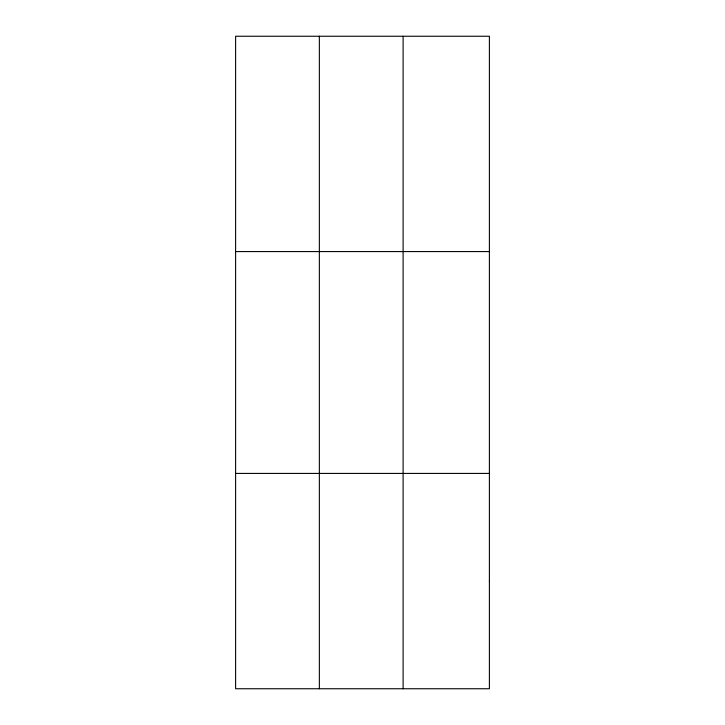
<?xml version="1.0" encoding="UTF-8"?>
<svg xmlns="http://www.w3.org/2000/svg" width="725" height="725" viewBox="0 0 725 725"><rect width="100%" height="100%" fill="white"/><g stroke="black" fill="none" stroke-linecap="round" stroke-linejoin="round"><path stroke-width="1.09" d="M319.353 688.75L319.353 36.25M403.109 688.75L403.109 36.25M235.607 251.575L489.393 251.575M235.607 473.425L489.393 473.425M489.393 581.088L489.393 688.75L235.607 688.75L235.607 36.25L489.393 36.25L489.393 581.088"/></g></svg>
